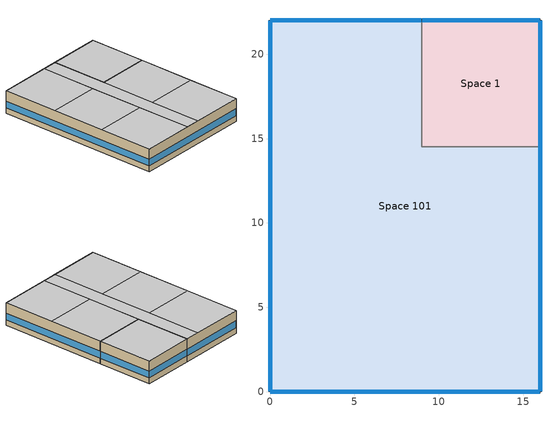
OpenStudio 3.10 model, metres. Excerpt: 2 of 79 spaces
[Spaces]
Space 101
 floor ground: 9,22 9,14.5 16,14.5 16,0 0,0 0,22 z0
 wall outside: 9,22 0,22 0,0 16,0 16,14.5 z0:3.05
 wall to Space 1: 16,14.5 9,14.5 9,22 z0:3.05
 window: 0,21.97 0,0.03 / 16,0.03 16,14.47 / 0.03,0 15.97,0 / 8.97,22 0.03,22 z0.76:1.68
 ceiling to Space 103: 7,0 7,7.25 0,7.25 0,0 z3.05
 ceiling to Space 106: 16,7 16,14.5 9,14.5 9,7 z3.05
 ceiling to Space 107: 7,7.25 7,14.5 0,14.5 0,7.25 z3.05
 ceiling to Space 108: 7,14.5 7,22 0,22 0,14.5 z3.05
 ceiling to Space 105: 16,0 16,7 9,7 9,0 z3.05
 ceiling to Space 104: 9,0 9,22 7,22 7,0 z3.05
Space 1
 floor ground: 16,22 16,14.5 9,14.5 9,22 z0
 wall outside: 16,14.5 16,22 9,22 z0:3.05
 window: 15.97,22 9.03,22 / 16,14.53 16,21.97 z0.76:1.68
 ceiling to Space 109: 16,14.5 16,22 9,22 9,14.5 z3.05
[SizingPeriod:DesignDay] Barometric Pressure {Pa}=100893; Rain Indicator=No; Snow Indicator=No; Day of Month=21; Daylight Saving Time Indicator=No; Dry-Bulb Temperature Range Modifier Type=DefaultMultipliers
Name | Maximum Dry-Bulb Temperature {C} | Daily Dry-Bulb Temperature Range {deltaC} | Wind Speed {m/s} | Wind Direction {deg} | Sky Clearness | Month | Day Type | Humidity Condition Type | Wetbulb or DewPoint at Maximum Dry-Bulb {C} | Solar Model Indicator | ASHRAE Clear Sky Optical Depth for Beam Irradiance | ASHRAE Clear Sky Optical Depth for Diffuse Irradiance | Enthalpy at Maximum Dry-Bulb {J/kg}
Montreal Int'l Ann Htg Wind 99.6% Condns WS=>MCDB | -5.3 | 0 | 12.9 | 260 | 0 | 1 | WinterDesignDay | Wetbulb | -5.3 | ASHRAEClearSky
Montreal Int'l Ann Htg Wind 99% Condns WS=>MCDB | -7.9 | 0 | 11.5 | 260 | 0 | 1 | WinterDesignDay | Wetbulb | -7.9 | ASHRAEClearSky
Montreal Int'l Ann Clg .4% Condns DB=>MWB | 30 | 9.3 | 4.9 | 220 |  | 7 | SummerDesignDay | Wetbulb | 22.1 | ASHRAETau | 0.465 | 1.966
Montreal Int'l Ann Clg 1% Condns DB=>MWB | 28.5 | 9.3 | 4.9 | 220 |  | 7 | SummerDesignDay | Wetbulb | 21.1 | ASHRAETau | 0.465 | 1.966
Montreal Int'l Ann Clg 2% Condns DB=>MWB | 27.1 | 9.3 | 4.9 | 220 |  | 7 | SummerDesignDay | Wetbulb | 20.2 | ASHRAETau | 0.465 | 1.966
Montreal Int'l Ann Clg .4% Condns WB=>MDB | 28.1 | 9.3 | 4.9 | 220 |  | 7 | SummerDesignDay | Wetbulb | 23.2 | ASHRAETau | 0.465 | 1.966
Montreal Int'l Ann Clg 1% Condns WB=>MDB | 26.6 | 9.3 | 4.9 | 220 |  | 7 | SummerDesignDay | Wetbulb | 22.2 | ASHRAETau | 0.465 | 1.966
Montreal Int'l Ann Clg 2% Condns WB=>MDB | 25.6 | 9.3 | 4.9 | 220 |  | 7 | SummerDesignDay | Wetbulb | 21.4 | ASHRAETau | 0.465 | 1.966
Montreal Int'l Ann Clg .4% Condns DP=>MDB | 26 | 9.3 | 4.9 | 220 |  | 7 | SummerDesignDay | Dewpoint | 21.6 | ASHRAETau | 0.465 | 1.966
Montreal Int'l Ann Clg 1% Condns DP=>MDB | 25.2 | 9.3 | 4.9 | 220 |  | 7 | SummerDesignDay | Dewpoint | 20.7 | ASHRAETau | 0.465 | 1.966
Montreal Int'l Ann Clg 2% Condns DP=>MDB | 24.2 | 9.3 | 4.9 | 220 |  | 7 | SummerDesignDay | Dewpoint | 19.8 | ASHRAETau | 0.465 | 1.966
Montreal Int'l Ann Clg .4% Condns Enth=>MDB | 28.1 | 9.3 | 4.9 | 220 |  | 7 | SummerDesignDay | Enthalpy | 23 | ASHRAETau | 0.465 | 1.966 | 69300
Montreal Int'l Ann Clg 1% Condns Enth=>MDB | 26.7 | 9.3 | 4.9 | 220 |  | 7 | SummerDesignDay | Enthalpy | 23 | ASHRAETau | 0.465 | 1.966 | 65500
Montreal Int'l Ann Clg 2% Condns Enth=>MDB | 25.6 | 9.3 | 4.9 | 220 |  | 7 | SummerDesignDay | Enthalpy | 23 | ASHRAETau | 0.465 | 1.966 | 62300
[WaterUse:Equipment:Definition]
Whole Building Water Equipment Definition - 100 units 200 occupants: Peak Flow Rate {m3/s}=0.00018; Target Temperature Schedule=SHW_Temperature_140F; Sensible Fraction Schedule=Fraction Sensible - 0.2; Latent Fraction Schedule=Fraction Sensible - 0.05
[Coil:Cooling:DX:SingleSpeed] Availability Schedule=Always On Discrete hvac_library; Rated Total Cooling Capacity {W}=autosize; Rated Sensible Heat Ratio=autosize; Rated COP {W/W}=3; Rated Air Flow Rate {m3/s}=autosize; Rated Evaporator Fan Power Per Volume Flow Rate 2017 {W/(m3/s)}=773.3; Rated Evaporator Fan Power Per Volume Flow Rate 2023 {W/(m3/s)}=934.4; Total Cooling Capacity Function of Temperature Curve=Curve Biquadratic 29; Total Cooling Capacity Function of Flow Fraction Curve=Curve Quadratic 35; Energy Input Ratio Function of Temperature Curve=Curve Biquadratic 30; Energy Input Ratio Function of Flow Fraction Curve=Curve Quadratic 36; Part Load Fraction Correlation Curve=Curve Quadratic 37; Minimum Outdoor Dry-Bulb Temperature for Compressor Operation {C}=-25; Nominal Time for Condensate Removal to Begin {s}=0; Ratio of Initial Moisture Evaporation Rate and Steady State Latent Capacity=0; Maximum Cycling Rate {cycles/hr}=0; Latent Capacity Time Constant {s}=0; Condenser Type=AirCooled; Evaporative Condenser Effectiveness=0; Evaporative Condenser Air Flow Rate {m3/s}=Autosize; Evaporative Condenser Pump Rated Power Consumption {W}=Autosize; Crankcase Heater Capacity {W}=0; Maximum Outdoor Dry-Bulb Temperature for Crankcase Heater Operation {C}=0; Basin Heater Capacity {W/K}=0; Basin Heater Setpoint Temperature {C}=10
Cycling Elec PTAC 1 Spd DX Clg Coil 76; Cycling Elec PTAC 1 Spd DX Clg Coil 77; Cycling Elec PTAC 1 Spd DX Clg Coil 78
[Schedule:Constant]
Always On Discrete hvac_library: Value=1
[Schedule:Ruleset]
Name | Default Day Schedule | Summer Design Day Schedule | Winter Design Day Schedule
Cycling PTAC Fan Mode Always Zero | Cycling PTAC Fan Mode Sch Default
SHW_Temperature_140F | SHW_Temperature_140F_Default | SHW_Temperature_140F_Summer_Design_Day | SHW_Temperature_140F_Winter_Design_Day
ESTAR MFHR DHW Fraction Schedule | ESTAR MFHR DHW Schedule Day
Fraction Sensible - 0.2 | Fraction Sensible DefaultDay - 0.2
Fraction Sensible - 0.05 | Fraction Latent DefaultDay - 0.05
[Schedule:Day]
Cycling PTAC Fan Mode Sch Default: No, 24, 0, 0
SHW_Temperature_140F_Default; SHW_Temperature_140F_Summer_Design_Day; SHW_Temperature_140F_Winter_Design_Day: No, 24, 0, 60
ESTAR MFHR DHW Schedule Day: No, 6, 0, 0.05, 7, 0, 0.3, 8, 0, 0.5, 9, 0, 0.4, 11, 0, 0.3, 12, 0, 0.35, 13, 0, 0.4, 15, 0, 0.35, 17, 0, 0.3, 19, 0, 0.5, 20, 0, 0.4, 21, 0, 0.35, 22, 0, 0.45, 23, 0, 0.3, 24, 0, 0.05
Fraction Sensible DefaultDay - 0.2: No, 24, 0, 0.2
Fraction Latent DefaultDay - 0.05: No, 24, 0, 0.05
[Curve:Exponent]
Fan On Off Power Curve 15: Coefficient1 Constant=1; Coefficient2 Constant=0; Coefficient3 Constant=0; Minimum Value of x=0; Maximum Value of x=1
[Curve:Cubic]
Fan On Off Efficiency Curve 15: Coefficient1 Constant=1; Coefficient2 x=0; Coefficient3 x**2=0; Coefficient4 x**3=0; Minimum Value of x=0; Maximum Value of x=1
[Curve:Biquadratic] Minimum Value of x=17; Maximum Value of x=22; Minimum Value of y=13; Maximum Value of y=46
Name | Coefficient1 Constant | Coefficient2 x | Coefficient3 x**2 | Coefficient4 y | Coefficient5 y**2 | Coefficient6 x*y
Curve Biquadratic 29 | 0.942588 | 0.00954335 | 0.00068377 | -0.0110427 | 5.249e-06 | -9.72e-06
Curve Biquadratic 30 | 0.342414 | 0.034885 | -0.0006237 | 0.00497722 | 0.000437951 | -0.000728028
[Curve:Quadratic]
Name | Coefficient1 Constant | Coefficient2 x | Coefficient3 x**2 | Minimum Value of x | Maximum Value of x
Curve Quadratic 35 | 0.8 | 0.2 | 0 | 0.5 | 1.5
Curve Quadratic 36 | 1.1552 | -0.1808 | 0.0256 | 0.5 | 1.5
Curve Quadratic 37 | 0.85 | 0.15 | 0 | 0 | 1
